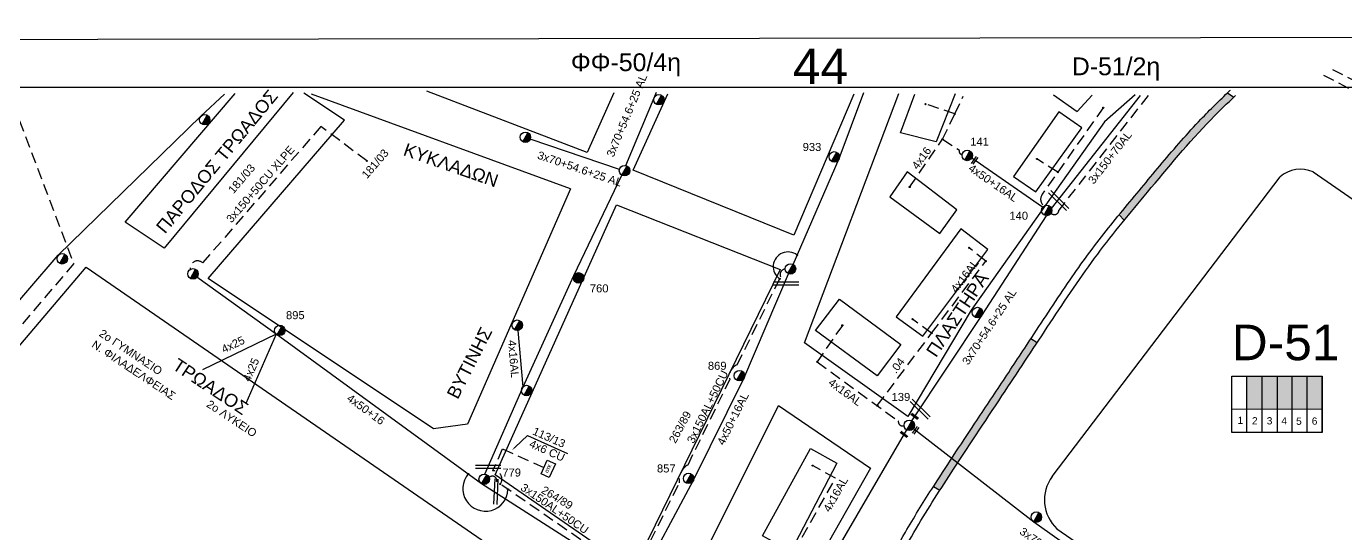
# Model space of a CAD drawing. Header units: millimetres. Extents: x 1091 to 3521, y 1177 to 2968.
# Drawn here: x 1620.9 to 1917.6, y 2854.4 to 2968.4 of the extents above; entities that cross this region are included whole.
import ezdxf
from ezdxf import colors
from ezdxf.entities.mleader import LeaderData, LeaderLine
from ezdxf.enums import TextEntityAlignment as Align
from ezdxf.math import Vec2, Vec3

# ---------------------------------------------------------------- set-up
doc = ezdxf.new("R2010")
doc.units = ezdxf.units.MM
doc.linetypes.add('DASHED', pattern=[19.05, 12.7, -6.35])
for name, color, linetype, lineweight in [('16x16AL', 7, 'Continuous', 30), ('4x50+16', 7, 'Continuous', 30), ('4x6', 7, 'SYN_LINE', 30), ('Άγνωστα', 7, 'Continuous', 30), ('Γυμνά εναέρια ΧΤ (3Φ)   4x16AL', 7, 'Continuous', 30), ('Γυμνά εναέρια ΧΤ και ΦΟΠ (3Φ)   4x50+16AL', 7, 'Continuous', 30), ('Εναέρια παροχή ΧΤ 4x25', 7, 'SYN_LINE', 30), ('Καλώδια ΧΤ   3x150+50CU', 7, 'DASHED', 30), ('Καλώδια ΧΤ   3x150+70AL', 7, 'DASHED', 30), ('Καλώδια ΧΤ   3x150AL+50CU', 7, 'DASHED', 30), ('Συνεστραμμένα ΧΤ   3x70+54.6+25 AL', 7, 'SYN_LINE', 30), ('Υπόγεια Καλώδια Δικτύου ΧΤ   .04', 7, 'DASHED', 30), ('Υπόγεια Καλώδια Δικτύου ΧΤ   .10', 7, 'DASHED', 30), ('Υπόγεια καλώδια Παροχών ΧΤ   4x16AL', 7, 'DASHED', 30)]:
    doc.layers.add(name, color=color, linetype=linetype, lineweight=lineweight)
for name, color, linetype in [('Pillar OTE', 7, 'Continuous'), ('TEXT ΚΑΛΩΔΙΩΝ', 7, 'Continuous'), ('ΑΓΝΩΣΤΟ ΕΝΑΕΡΙΟ ΚΑΛΩΔΙΟ', 7, 'Continuous'), ('ΑΓΝΩΣΤΟ ΥΠΟΓΕΙΟ ΚΑΛΩΔΙΟ', 7, 'DASHED'), ('Επιγραφές - Σχήματα', 7, 'Continuous'), ('Μηχανική τομή', 7, 'Continuous'), ('Στύλος Ξύλινος', 7, 'Continuous'), ('Στύλος Ξύλινος @ 1', 7, 'Continuous'), ('Στύλος ΦΜ', 7, 'Continuous'), ('Στύλος ΦΜ @ 1', 7, 'Continuous'), ('Συνδέσεις', 7, 'Continuous'), ('Τομή', 7, 'Continuous'), ('Υπόβαθρο ΔΕΗ', 7, 'Continuous')]:
    doc.layers.add(name, color=color, linetype=linetype)
doc.styles.add('arial', font='arial.ttf')
doc.styles.get("Standard").update_dxf_attribs({"font": 'arial.ttf', "height": 1.8})
doc.linetypes.add('SYN_LINE', pattern='A,0.5,-0.0001,["/\\/\\/\\/",Standard,S=0.1,R=0,X=0,Y=-0.05],-0.25', length=0.7501)

# ---------------------------------------------------------------- blocks, each defined once
blk = doc.blocks.new('ΥΠΑΡΧΩΝ ΤΣΙΜΕΝΤΕΝΙΟΣ ΣΤΥΛΟΣ')
at = {"layer": 'Στύλος ΦΜ'}
blk.add_hatch(color=7, dxfattribs=at).paths.add_polyline_path([(-1.29, -2.28, 0.574793), (2.62, 0, 0.268822), (1.3, 2.27)])
at = {"layer": 'Στύλος ΦΜ', "color": 7}
blk.add_line((-1.29, -2.28), (1.3, 2.27), dxfattribs=at)
blk.add_circle((0, 0), 2.62, dxfattribs=at)
at = {"layer": 'Στύλος ΦΜ', "flags": 4}
for tag, p in [('ΤΥΠΟΣ', (-4.91, 3.03)), ('ΑΡΙΘΜΟΣ', (-4.68, 8.05))]:
    blk.add_attdef(tag, p, '', height=4, dxfattribs=at)
blk = doc.blocks.new('ΥΠΑΡΧΩΝ ΞΥΛΙΝΟΣ ΣΤΥΛΟΣ')
at = {"layer": 'Στύλος Ξύλινος'}
h = blk.add_hatch(color=7, dxfattribs=at)
h.paths.add_polyline_path([(-2.62, 0, 0.270008), (-1.29, -2.28), (1.3, 2.27, 0.576266)])
h.paths.add_polyline_path([(-1.29, -2.28, 0.574793), (2.62, 0, 0.268822), (1.3, 2.27)])
at = {"layer": 'Στύλος Ξύλινος', "color": 7}
blk.add_line((-1.29, -2.28), (1.3, 2.27), dxfattribs=at)
blk.add_circle((0, 0), 2.62, dxfattribs=at)
at = {"layer": 'Στύλος Ξύλινος', "color": 1, "flags": 4}
for tag, p in [('ΑΡΙΘΜΟΣ', (-4.91, 8.6)), ('ΤΥΠΟΣ', (-4.85, 3.39))]:
    blk.add_attdef(tag, p, '', height=4, dxfattribs=at)
blk = doc.blocks.new('_ΣΥΝΔΕΣΗ')
at = {"layer": 'Συνδέσεις', "linetype": 'SYN_LINE', "ltscale": 40}
blk.add_hatch(color=256, dxfattribs=at).paths.add_polyline_path([(0.5, 0, 1), (-0.5, 0, 1)])
at = {"layer": 'Συνδέσεις'}
blk.add_circle((0, 0), 0.5, dxfattribs=at)
blk = doc.blocks.new('ΤΟΜΗ')
at = {"layer": 'Τομή', "ltscale": 40}
for p, q in [((11.3, -0.6), (-11.4, -0.6)), ((11.3, -3.4), (-11.4, -3.4))]:
    blk.add_line(p, q, dxfattribs=at)
blk = doc.blocks.new('ΜΗΧΑΝΙΚΗ ΤΟΜΗ')
at = {"layer": 'Μηχανική τομή', "ltscale": 40}
for p, q in [((-3.8, 1.2), (3.8, 1.2)), ((3.8, -0.3), (-3.8, -0.3))]:
    blk.add_line(p, q, dxfattribs=at)
blk = doc.blocks.new('PILLAR ΟΤΕ')
at = {"layer": 'Pillar OTE', "ltscale": 40}
blk.add_lwpolyline([(-3.31, 2.02), (3.39, 2.02), (3.39, -1.99), (-3.31, -1.99)], close=True, dxfattribs=at)
at = {"layer": 'Pillar OTE', "insert": (-1.81, 0.71), "char_height": 1.3575, "width": 109.961, "attachment_point": 1}
blk.add_mtext('{\\fArial|b1|i0|c161|p34;OTE}', dxfattribs=at)

msp = doc.modelspace()

# ---------------------------------------------------------------- hatches: boundary and pattern name
at = {"layer": 'Καλώδια ΧΤ   3x150AL+50CU', "linetype": 'DASHED', "lineweight": -3, "ltscale": 0.2}
h = msp.add_hatch(color=27, dxfattribs=at)
h.dxf.hatch_style = 1
h.paths.add_polyline_path([(1898.79, 2889.74), (1895.35, 2889.74), (1895.35, 2882.38), (1898.79, 2882.37)])
h = msp.add_hatch(color=2, dxfattribs=at)
h.dxf.hatch_style = 1
h.paths.add_polyline_path([(1898.79, 2882.37), (1902.23, 2882.37), (1902.23, 2889.74), (1898.79, 2889.74)])
h = msp.add_hatch(color=133, dxfattribs=at)
h.dxf.hatch_style = 1
h.paths.add_polyline_path([(1905.53, 2889.74), (1902.23, 2889.74), (1902.23, 2882.37), (1905.53, 2882.37)])
h = msp.add_hatch(color=1, dxfattribs=at)
h.dxf.hatch_style = 1
h.paths.add_polyline_path([(1905.53, 2882.37), (1908.91, 2882.36), (1908.91, 2889.74), (1905.53, 2889.74)])
h = msp.add_hatch(color=5, dxfattribs=at)
h.dxf.hatch_style = 1
h.paths.add_polyline_path([(1908.91, 2882.36), (1912.31, 2882.36), (1912.31, 2889.74), (1908.91, 2889.74)])
at = {"layer": 'Υπόβαθρο ΔΕΗ', "lineweight": -3, "ltscale": 0.1}
h = msp.add_hatch(color=256, dxfattribs=at)
h.dxf.hatch_style = 1
edge = h.paths.add_edge_path()
edge.add_spline(control_points=[(1494.74, 2496.99), (1496.54, 2498.94), (1502.67, 2505.79), (1509.55, 2514.72), (1515.04, 2521.37), (1516.37, 2522.96)], knot_values=[193.545175, 193.545175, 193.545175, 193.545175, 201.49175, 221.120582, 227.351459, 227.351459, 227.351459, 227.351459], degree=3, periodic=0)
edge.add_line((1516.37, 2522.96), (1515.14, 2524.08))
edge.add_spline(control_points=[(1515.14, 2524.08), (1514.47, 2523.28), (1513.8, 2522.48), (1511.83, 2520.09), (1510.54, 2518.5), (1507.52, 2514.75), (1505.81, 2512.59), (1502.68, 2508.7), (1501.26, 2506.97), (1498.38, 2503.55), (1496.91, 2501.86), (1494.8, 2499.52), (1494.17, 2498.84), (1493.55, 2498.16)], knot_values=[193.596867, 193.596867, 193.596867, 193.596867, 196.723039, 196.723039, 202.846267, 202.846267, 211.116509, 211.116509, 217.87779, 217.87779, 224.63907, 224.63907, 227.420649, 227.420649, 227.420649, 227.420649], degree=3, periodic=0)
edge.add_line((1493.55, 2498.16), (1494.74, 2496.99))
edge = h.paths.add_edge_path()
edge.add_spline(control_points=[(1878.5, 2937.68), (1881.35, 2941.04), (1885.83, 2946.13), (1890.71, 2950.86), (1892.42, 2952.51)], knot_values=[781.541245, 781.541245, 781.541245, 781.541245, 794.765079, 801.895585, 801.895585, 801.895585, 801.895585], degree=3, periodic=0)
edge.add_line((1892.42, 2952.51), (1891.03, 2953.49))
edge.add_spline(control_points=[(1891.03, 2953.49), (1890.08, 2952.57), (1889.13, 2951.65), (1887.12, 2949.67), (1886.07, 2948.6), (1882.33, 2944.67), (1879.75, 2941.73), (1877.23, 2938.76)], knot_values=[781.548573, 781.548573, 781.548573, 781.548573, 785.500198, 785.500198, 789.950643, 789.950643, 801.579133, 801.579133, 801.579133, 801.579133], degree=3, periodic=0)
edge.add_spline(control_points=[(1877.23, 2938.76), (1876.93, 2938.41), (1876.63, 2938.06), (1874.93, 2936.04), (1873.55, 2934.37), (1870.77, 2931.03), (1869.38, 2929.37), (1867.54, 2927.14), (1867.08, 2926.58), (1866.63, 2926.02)], knot_values=[765.019419, 765.019419, 765.019419, 765.019419, 766.394583, 766.394583, 772.89641, 772.89641, 779.398238, 779.398238, 781.548573, 781.548573, 781.548573, 781.548573], degree=3, periodic=0)
edge.add_line((1866.63, 2926.02), (1867.8, 2924.82))
edge.add_spline(control_points=[(1867.8, 2924.82), (1869.52, 2926.92), (1873.09, 2931.2), (1876.65, 2935.5), (1878.5, 2937.68)], knot_values=[764.831551, 764.831551, 764.831551, 764.831551, 772.965963, 781.541245, 781.541245, 781.541245, 781.541245], degree=3, periodic=0)
h = msp.add_hatch(color=256, dxfattribs=at)
h.dxf.hatch_style = 1
edge = h.paths.add_edge_path()
edge.add_spline(control_points=[(1826.3, 2864.09), (1827.32, 2865.69), (1832.18, 2873.15), (1839.55, 2884.17), (1845.81, 2893.66), (1848.21, 2897.3)], knot_values=[691.247879, 691.247879, 691.247879, 691.247879, 696.919463, 717.949535, 731.028546, 731.028546, 731.028546, 731.028546], degree=3, periodic=0)
edge.add_line((1848.21, 2897.3), (1846.81, 2898.2))
edge.add_spline(control_points=[(1846.81, 2898.2), (1844.74, 2895.07), (1842.68, 2891.93), (1838.47, 2885.59), (1836.34, 2882.38), (1832.57, 2876.71), (1830.94, 2874.25), (1827.82, 2869.51), (1826.34, 2867.24), (1824.87, 2864.95)], knot_values=[691.201811, 691.201811, 691.201811, 691.201811, 702.464547, 702.464547, 714.042412, 714.042412, 722.890988, 722.890988, 731.011801, 731.011801, 731.011801, 731.011801], degree=3, periodic=0)
edge.add_line((1824.87, 2864.95), (1826.3, 2864.09))

# ---------------------------------------------------------------- linework, layer by layer
at = {"layer": '16x16AL', "color": 7, "lineweight": -3, "ltscale": 0.1}
msp.add_lwpolyline([(1503.69, 2789.99), (1517.63, 2809.26), (1541.24, 2834.03), (1564.75, 2858.54), (1600.63, 2885.15), (1628.04, 2916.93), (1660.11, 2948.22), (1665.4, 2953.16)], dxfattribs=at)
at = {"layer": '4x50+16', "color": 30, "lineweight": -3, "ltscale": 0.1}
msp.add_lwpolyline([(1723.25, 2865.55), (1677.06, 2899.17), (1659.23, 2911.99)], dxfattribs=at)
at = {"layer": '4x50+16', "color": 2, "lineweight": -3, "ltscale": 0.1}
msp.add_lwpolyline([(1756.51, 2844.23), (1723.25, 2865.55)], dxfattribs=at)
at = {"layer": '4x6', "color": 30, "linetype": 'DASHED', "lineweight": -3, "ltscale": 0.2}
msp.add_lwpolyline([(1737.28, 2869.17), (1727.9, 2873.35), (1725.69, 2868.43, -0.669636), (1727.44, 2865.49, 1.477268)], format="xyb", dxfattribs=at)
at = {"layer": 'Pillar OTE', "lineweight": -3, "ltscale": 40}
for points in [[(1892.02, 2877.1), (1892.02, 2889.74), (1912.31, 2889.74), (1912.31, 2877.08), (1892.02, 2877.1)], [(1895.35, 2877.1), (1895.35, 2889.74)], [(1898.79, 2877.09), (1898.79, 2889.74)], [(1902.23, 2877.09), (1902.23, 2889.74)], [(1905.53, 2877.09), (1905.53, 2889.74)], [(1908.91, 2877.08), (1908.91, 2889.74)], [(1912.31, 2877.08), (1912.31, 2889.74)], [(1892.02, 2882.38), (1912.31, 2882.36)]]:
    msp.add_lwpolyline(points, dxfattribs=at)
at = {"layer": 'Άγνωστα', "lineweight": -3, "ltscale": 0.1}
for points in [[(3521.49, 1936.89), (1091.31, 1933.19), (1091.31, 2964.7), (3521.49, 2968.4)], [(3374.53, 1943.19), (1101.31, 1943.19), (1101.31, 2954.7), (3374.53, 2954.7)]]:
    msp.add_lwpolyline(points, close=True, dxfattribs=at)
at = {"layer": 'ΑΓΝΩΣΤΟ ΕΝΑΕΡΙΟ ΚΑΛΩΔΙΟ', "color": 151, "lineweight": -3, "ltscale": 0.1}
msp.add_lwpolyline([(1793.3, 2914.88), (1803.67, 2938.67), (1809.21, 2953.51)], dxfattribs=at)
at = {"layer": 'ΑΓΝΩΣΤΟ ΕΝΑΕΡΙΟ ΚΑΛΩΔΙΟ', "color": 27, "lineweight": -3, "ltscale": 0.1}
msp.add_lwpolyline([(1723.94, 2867.75), (1732.57, 2887.38), (1743.99, 2912.36), (1754.81, 2934.93)], dxfattribs=at)
at = {"layer": 'ΑΓΝΩΣΤΟ ΥΠΟΓΕΙΟ ΚΑΛΩΔΙΟ', "color": 1, "lineweight": -3, "ltscale": 0.2}
for points in [[(1829.68, 2948.74), (1823.08, 2950.92)], [(1852.83, 2935.61), (1848.15, 2938.6)]]:
    msp.add_lwpolyline(points, dxfattribs=at)
for points in [[(1863.07, 2950.12), (1849.34, 2930.67, 0.399428), (1849.73, 2928.01, 2.875332)], [(1826.92, 2943.02), (1830.72, 2940.58, 0.533986), (1831.33, 2939.61, 0.888301)]]:
    msp.add_lwpolyline(points, format="xyb", dxfattribs=at)
at = {"layer": 'Γυμνά εναέρια ΧΤ (3Φ)   4x16AL', "color": 27, "lineweight": -3, "ltscale": 0.1}
msp.add_lwpolyline([(1732.57, 2887.38), (1731.45, 2900.05)], dxfattribs=at)
at = {"layer": 'Γυμνά εναέρια ΧΤ και ΦΟΠ (3Φ)   4x50+16AL', "color": 1, "lineweight": -3, "ltscale": 0.1}
msp.add_lwpolyline([(1849.41, 2927.72), (1833.49, 2938.76)], dxfattribs=at)
at = {"layer": 'Γυμνά εναέρια ΧΤ και ΦΟΠ (3Φ)   4x50+16AL', "color": 2, "lineweight": -3, "ltscale": 0.1}
msp.add_lwpolyline([(1758.4, 2842.95), (1770.91, 2866.37), (1782.23, 2889.22), (1792.3, 2912.76)], dxfattribs=at)
at = {"layer": 'Εναέρια παροχή ΧΤ 4x25', "color": 30, "lineweight": -3, "ltscale": 15}
for points in [[(1677.06, 2899.17), (1660.46, 2891.2)], [(1677.06, 2899.17), (1670.21, 2883.62)]]:
    msp.add_lwpolyline(points, dxfattribs=at)
at = {"layer": 'Καλώδια ΧΤ   3x150+50CU', "color": 30, "lineweight": -3, "ltscale": 0.2}
msp.add_lwpolyline([(1697.42, 2938.15), (1687.1, 2945.9), (1660.49, 2915.21, 0.723432), (1657.7, 2913.75, -0.772171)], format="xyb", dxfattribs=at)
at = {"layer": 'Καλώδια ΧΤ   3x150+70AL', "color": 1, "lineweight": -3, "ltscale": 0.2}
msp.add_lwpolyline([(1873.13, 2952.88), (1853.08, 2927.08, -0.674008), (1851.35, 2926.39, -13.399975)], format="xyb", dxfattribs=at)
at = {"layer": 'Καλώδια ΧΤ   3x150AL+50CU', "color": 151, "lineweight": -3, "ltscale": 0.2}
msp.add_lwpolyline([(1741.89, 2818.41), (1755.55, 2845.4, -0.493597), (1757.87, 2845.86), (1767.69, 2865.74, -0.30253), (1769.67, 2869.83), (1779.04, 2888.94, -0.386879), (1780.75, 2892.32), (1790.51, 2912.11, -0.540867), (1791.54, 2913.82)], format="xyb", dxfattribs=at)
at = {"layer": 'Καλώδια ΧΤ   3x150AL+50CU', "color": 30, "lineweight": -3, "ltscale": 0.2}
msp.add_lwpolyline([(1754.98, 2846.49), (1726.66, 2866.03)], dxfattribs=at)
msp.add_arc((1725.65, 2866.24), 1.03, 348.5587, 133.7201, dxfattribs=at)
at = {"layer": 'Συνεστραμμένα ΧΤ   3x70+54.6+25 AL', "color": 27, "lineweight": -3, "ltscale": 15}
for points in [[(1755.7, 2937.09), (1762.05, 2952.37), (1762.56, 2953.64)], [(1851.44, 2927.45), (1871.48, 2952.88)], [(1754.24, 2936.22), (1734.18, 2943.02)]]:
    msp.add_lwpolyline(points, dxfattribs=at)
at = {"layer": 'Συνεστραμμένα ΧΤ   3x70+54.6+25 AL', "color": 1, "lineweight": -3, "ltscale": 15}
msp.add_lwpolyline([(1820.02, 2879.72), (1835.73, 2903.39), (1850.29, 2925.83)], dxfattribs=at)
at = {"layer": 'Συνεστραμμένα ΧΤ   3x70+54.6+25 AL', "color": 85, "lineweight": -3, "ltscale": 15}
for points in [[(1786.81, 2825.24), (1802.38, 2849.35), (1818.86, 2877.68)], [(1820.36, 2877.97), (1847.43, 2857.02), (1874.72, 2837.67), (1899.73, 2820.16), (1927.98, 2805.41)]]:
    msp.add_lwpolyline(points, dxfattribs=at)
at = {"layer": 'Υπόβαθρο ΔΕΗ', "lineweight": -3, "ltscale": 0.1}
for points in [[(1680.83, 2953.53), (1651.85, 2918.51), (1643.05, 2924.35), (1667.8, 2953.31)], [(1743.24, 2931.85), (1720.09, 2878.94), (1712.44, 2877.88), (1661.74, 2911.73), (1692.4, 2947.28), (1683.27, 2953.38)], [(1743.24, 2931.85), (1684.98, 2953.18)], [(1752.96, 2953.43), (1746.96, 2940.02), (1710.93, 2953.81)], [(1807, 2953.13), (1793.5, 2921.49), (1757.37, 2936.09), (1765.11, 2953.22)], [(1819.09, 2880.67), (1795.85, 2897.28), (1817.12, 2953.35)], [(1829.77, 2953.24), (1825.48, 2942.46), (1817.47, 2944.44), (1820.71, 2953.14)], [(1870.26, 2953.05), (1863.31, 2946.96), (1833.39, 2904.62), (1819.09, 2880.67)], [(1851.88, 2952.98), (1857.22, 2949.28), (1860.57, 2952.93)], [(1891.03, 2953.49), (1892.42, 2952.51)], [(1910.28, 2935.67), (1966.15, 2897.08)], [(1851.58, 2867.2), (1902.84, 2934.56)], [(1726.26, 2867.57), (1753.56, 2928.25), (1790.36, 2913.71), (1757.33, 2846.12), (1726.26, 2867.57)], [(1866.63, 2926.02), (1867.8, 2924.82)], [(1846.81, 2898.2), (1848.21, 2897.3)], [(1824.87, 2864.95), (1826.3, 2864.09)], [(1852.65, 2855.41), (1908.52, 2816.81)]]:
    msp.add_lwpolyline(points, dxfattribs=at)
for points in [[(1847.92, 2931.18), (1858.24, 2945.61), (1853.07, 2949.21), (1842.91, 2934.68)], [(1826.32, 2921.8), (1830.11, 2927.13), (1818.97, 2935.68), (1815.1, 2930.07)], [(1816.51, 2903.11), (1822.48, 2898.72), (1837.11, 2918.24), (1831.01, 2922.91)], [(1594.73, 2809.66), (1598.51, 2872.21), (1634.27, 2914.27), (1748.5, 2835.58), (1707.42, 2754.48)], [(1803.72, 2907.04), (1817.55, 2896.9), (1812.2, 2889.8), (1798.37, 2900.04)], [(1767.86, 2838.71), (1790.02, 2883.16), (1810.68, 2869.03), (1786.29, 2825.99)], [(1792.8, 2850.3), (1786.4, 2853.83), (1797.22, 2873.51), (1803.15, 2870.18)]]:
    msp.add_lwpolyline(points, close=True, dxfattribs=at)
for centre, radius, start, end in [((1907.43, 2929.25), 7.03, 66.1194, 130.8564), ((1858.77, 2861.91), 8.93, 143.6405, 226.6967)]:
    msp.add_arc(centre, radius, start, end, dxfattribs=at)
at = {"layer": 'Υπόβαθρο ΔΕΗ', "lineweight": -3}
for centre, radius, start, end in [((1792.15, 2914.37), 3.32, 51.5271, 235.6479), ((1724.1, 2864.48), 5.08, 139.8314, 357.8974)]:
    msp.add_arc(centre, radius, start, end, dxfattribs=at)
at = {"layer": 'Υπόβαθρο ΔΕΗ', "lineweight": -3, "ltscale": 0.1}
msp.add_open_spline([(1335.62, 2395.81), (1336.34, 2395.82), (1337.06, 2395.82), (1339.21, 2395.84), (1340.64, 2395.87), (1343.27, 2395.99), (1344.48, 2396.09), (1346.9, 2396.36), (1348.11, 2396.54), (1351.72, 2397.19), (1354.12, 2397.77), (1358.13, 2398.94), (1359.76, 2399.47), (1362.99, 2400.61), (1364.6, 2401.22), (1367.63, 2402.41), (1369.06, 2402.97), (1371.9, 2404.12), (1373.31, 2404.7), (1376.69, 2406.13), (1378.64, 2407), (1382.85, 2408.99), (1385.09, 2410.14), (1389.15, 2412.33), (1390.97, 2413.35), (1394.59, 2415.42), (1396.39, 2416.48), (1400.22, 2418.81), (1402.25, 2420.1), (1406.26, 2422.75), (1408.24, 2424.12), (1413.14, 2427.59), (1416.05, 2429.72), (1420.99, 2433.36), (1423.02, 2434.88), (1427.09, 2437.9), (1429.12, 2439.41), (1434.15, 2443.21), (1437.14, 2445.51), (1444.06, 2451.04), (1447.96, 2454.32), (1453.69, 2459.41), (1455.6, 2461.15), (1459.36, 2464.68), (1461.23, 2466.47), (1464.92, 2470.03), (1466.74, 2471.79), (1470.4, 2475.3), (1472.23, 2477.04), (1477.73, 2482.27), (1481.39, 2485.75), (1488.55, 2492.85), (1492.05, 2496.47), (1496.91, 2501.86), (1498.38, 2503.55), (1501.26, 2506.97), (1502.68, 2508.7), (1505.81, 2512.59), (1507.52, 2514.75), (1510.54, 2518.5), (1511.83, 2520.09), (1514.44, 2523.25), (1515.75, 2524.82), (1519.68, 2529.52), (1522.3, 2532.64), (1527.41, 2538.95), (1529.93, 2542.15), (1534.8, 2548.51), (1537.17, 2551.66), (1541.05, 2556.89), (1542.57, 2558.96), (1545.96, 2563.67), (1547.84, 2566.31), (1550.94, 2570.6), (1552.15, 2572.26), (1554.6, 2575.54), (1555.84, 2577.18), (1558.42, 2580.57), (1559.76, 2582.33), (1562.59, 2586.05), (1564.07, 2588.03), (1567.05, 2591.99), (1568.55, 2593.97), (1571.26, 2597.43), (1572.46, 2598.92), (1574.88, 2601.87), (1576.1, 2603.33), (1578.56, 2606.27), (1579.8, 2607.75), (1582.54, 2611.04), (1584.05, 2612.87), (1586.68, 2616.03), (1587.8, 2617.36), (1590.07, 2619.99), (1591.22, 2621.29), (1593.81, 2624.22), (1595.26, 2625.84), (1598.15, 2629.09), (1599.6, 2630.72), (1603.17, 2634.7), (1605.3, 2637.05), (1609.65, 2641.68), (1611.86, 2643.97), (1616.26, 2648.34), (1618.44, 2650.44), (1622.85, 2654.49), (1625.07, 2656.45), (1629.56, 2660.29), (1631.83, 2662.18), (1635.63, 2665.38), (1637.18, 2666.68), (1641.77, 2670.66), (1644.77, 2673.39), (1649.56, 2677.8), (1651.36, 2679.46), (1654.94, 2682.79), (1656.73, 2684.46), (1660.28, 2687.82), (1662.05, 2689.52), (1665.18, 2692.45), (1666.52, 2693.69), (1669.26, 2696.12), (1670.64, 2697.32), (1674.84, 2700.86), (1677.68, 2703.15), (1683.03, 2707.36), (1685.53, 2709.3), (1693, 2715.11), (1697.95, 2719.01), (1705.34, 2724.87), (1707.79, 2726.82), (1712.69, 2730.71), (1715.12, 2732.67), (1719.85, 2736.52), (1722.14, 2738.41), (1728.94, 2744.18), (1733.37, 2748.16), (1740.52, 2754.58), (1743.24, 2757.01), (1748.6, 2761.91), (1751.25, 2764.38), (1755.91, 2768.92), (1757.94, 2770.97), (1761.94, 2775.16), (1763.91, 2777.29), (1769.01, 2782.94), (1772.1, 2786.49), (1778.15, 2793.7), (1781.11, 2797.36), (1789.42, 2808.02), (1794.6, 2815.15), (1801.5, 2825.53), (1803.47, 2828.61), (1806.9, 2834.17), (1808.38, 2836.64), (1811.3, 2841.69), (1812.73, 2844.27), (1815.62, 2849.45), (1817.06, 2852.05), (1819.5, 2856.28), (1820.48, 2857.91), (1822.45, 2861.14), (1823.46, 2862.74), (1826.07, 2866.84), (1827.69, 2869.31), (1830.94, 2874.25), (1832.57, 2876.71), (1836.34, 2882.38), (1838.47, 2885.59), (1842.73, 2892.02), (1844.86, 2895.24), (1848.41, 2900.62), (1849.83, 2902.78), (1852.69, 2907.1), (1854.13, 2909.26), (1856.89, 2913.28), (1858.2, 2915.14), (1860.9, 2918.81), (1862.29, 2920.62), (1865.12, 2924.19), (1866.55, 2925.94), (1869.38, 2929.37), (1870.77, 2931.03), (1873.55, 2934.37), (1874.93, 2936.04), (1879.14, 2941.04), (1882.01, 2944.34), (1886.07, 2948.6), (1887.12, 2949.67), (1889.25, 2951.77), (1890.32, 2952.8), (1891.48, 2953.92), (1891.56, 2954), (1891.65, 2954.08)], degree=3, knots=[0, 0, 0, 0, 2.166148, 2.166148, 6.498445, 6.498445, 10.265763, 10.265763, 14.03308, 14.03308, 21.567715, 21.567715, 26.783111, 26.783111, 31.998507, 31.998507, 36.609107, 36.609107, 41.219706, 41.219706, 47.702734, 47.702734, 55.361699, 55.361699, 61.656862, 61.656862, 67.952024, 67.952024, 75.225312, 75.225312, 82.498599, 82.498599, 93.336109, 93.336109, 100.938237, 100.938237, 108.540365, 108.540365, 119.906013, 119.906013, 135.262764, 135.262764, 143.046265, 143.046265, 150.829766, 150.829766, 158.421213, 158.421213, 166.01266, 166.01266, 181.195553, 181.195553, 196.378447, 196.378447, 203.139727, 203.139727, 209.901007, 209.901007, 218.17125, 218.17125, 224.294478, 224.294478, 230.417706, 230.417706, 242.664163, 242.664163, 254.910619, 254.910619, 266.752825, 266.752825, 274.488922, 274.488922, 284.205481, 284.205481, 290.332499, 290.332499, 296.459518, 296.459518, 303.102773, 303.102773, 310.521928, 310.521928, 317.941082, 317.941082, 323.632036, 323.632036, 329.322989, 329.322989, 335.111928, 335.111928, 342.21937, 342.21937, 347.401444, 347.401444, 352.583519, 352.583519, 359.110119, 359.110119, 365.636719, 365.636719, 375.115877, 375.115877, 384.595036, 384.595036, 393.595586, 393.595586, 402.417975, 402.417975, 411.240365, 411.240365, 417.351182, 417.351182, 429.572817, 429.572817, 436.920313, 436.920313, 444.267808, 444.267808, 451.615303, 451.615303, 457.062825, 457.062825, 462.510346, 462.510346, 473.405389, 473.405389, 482.870876, 482.870876, 501.801851, 501.801851, 511.190138, 511.190138, 520.578425, 520.578425, 529.535879, 529.535879, 547.450786, 547.450786, 558.371689, 558.371689, 569.292592, 569.292592, 578.03359, 578.03359, 586.774588, 586.774588, 600.952588, 600.952588, 615.130587, 615.130587, 641.674, 641.674, 652.706754, 652.706754, 661.38308, 661.38308, 670.280364, 670.280364, 679.177647, 679.177647, 684.825847, 684.825847, 690.474048, 690.474048, 699.322624, 699.322624, 708.1712, 708.1712, 719.749064, 719.749064, 731.326928, 731.326928, 739.082483, 739.082483, 746.838037, 746.838037, 753.616582, 753.616582, 760.393168, 760.393168, 767.169755, 767.169755, 773.671582, 773.671582, 780.173409, 780.173409, 793.177063, 793.177063, 797.627508, 797.627508, 802.077954, 802.077954, 802.435638, 802.435638, 802.435638, 802.435638], dxfattribs=at)
msp.add_spline([(1335.62, 2394.14), (1344.53, 2394.43), (1360.48, 2397.96), (1368.34, 2400.9), (1382.02, 2406.76), (1392.47, 2412.29), (1404.4, 2419.53), (1414.47, 2426.51), (1424.18, 2433.66), (1440.74, 2446.25), (1456.58, 2459.8), (1469.4, 2472.03), (1484.71, 2486.71), (1500.03, 2502.92), (1512.41, 2518.15), (1525.7, 2534.19), (1538.08, 2550.11), (1545.44, 2560.09), (1553.43, 2571.17), (1563.13, 2584.01), (1572.27, 2596), (1582.59, 2608.49), (1588.81, 2615.95), (1597.54, 2625.89), (1607.98, 2637.46), (1622.14, 2651.57), (1629.32, 2657.89), (1640, 2666.91), (1650.61, 2676.5), (1659.43, 2684.72), (1668.7, 2693.39), (1689.74, 2710.46), (1708.26, 2725.06), (1725.86, 2739.38), (1739.9, 2751.78), (1756.42, 2767.09), (1769.1, 2780.57), (1783, 2797.11), (1792.76, 2809.93), (1802.17, 2823.54), (1812.07, 2839.71), (1821.05, 2855.6), (1829.39, 2868.85), (1841, 2886.39), (1851.12, 2901.71), (1861.81, 2917.22), (1872.99, 2931.09), (1887.34, 2947.5), (1892.81, 2952.88)], degree=3, dxfattribs=at)
at = {"layer": 'Υπόγεια Καλώδια Δικτύου ΧΤ   .04', "color": 85, "lineweight": -3, "ltscale": 0.2}
msp.add_lwpolyline([(1812.24, 2883.12), (1824.47, 2899.44)], dxfattribs=at)
at = {"layer": 'Υπόγεια Καλώδια Δικτύου ΧΤ   .10', "color": 27, "lineweight": -3, "ltscale": 0.2}
msp.add_lwpolyline([(1930.51, 2950.58), (1914.7, 2958.66)], dxfattribs=at)
at = {"layer": 'Υπόγεια Καλώδια Δικτύου ΧΤ   .10', "color": 1, "lineweight": -3, "ltscale": 0.2}
msp.add_lwpolyline([(1929.96, 2949.65), (1928.44, 2949.18), (1911.65, 2957.92)], dxfattribs=at)
at = {"layer": 'Υπόγεια Καλώδια Δικτύου ΧΤ   .10', "color": 173, "linetype": 'DASHED', "lineweight": -3, "ltscale": 0.2}
msp.add_lwpolyline([(1616.64, 2954.32), (1631.5, 2915.09), (1595.26, 2872.41), (1592.06, 2812.79)], dxfattribs=at)
at = {"layer": 'Υπόγεια καλώδια Παροχών ΧΤ   4x16AL', "color": 1, "lineweight": -3, "ltscale": 0.2}
msp.add_lwpolyline([(1819.52, 2932.27), (1826.92, 2943.02), (1829.68, 2948.74), (1831.57, 2952.7)], dxfattribs=at)
at = {"layer": 'Υπόγεια καλώδια Παροχών ΧΤ   4x16AL', "color": 85, "lineweight": -3, "ltscale": 0.2}
for points in [[(1824.47, 2899.44), (1836.64, 2915.62), (1832.92, 2918.61)], [(1824.47, 2899.44), (1820.14, 2902.56)], [(1777.01, 2848.42), (1774.47, 2843.81), (1785.96, 2836.97), (1802.84, 2866.82), (1797.69, 2869.65)]]:
    msp.add_lwpolyline(points, dxfattribs=at)
msp.add_lwpolyline([(1804.39, 2901.18), (1798.71, 2892.98), (1816.98, 2879.66, 0.571858), (1818.26, 2878.62, -41.900964)], format="xyb", dxfattribs=at)

# ---------------------------------------------------------------- block references
at = {"layer": 'Pillar OTE', "xscale": 0.4999999999999999, "yscale": 0.4999999999999999, "zscale": 0.4999999999999999, "rotation": 65.96902993572918}
msp.add_blockref('PILLAR ΟΤΕ', (1738.23, 2868.87), dxfattribs=at)
at = {"layer": 'Μηχανική τομή', "lineweight": -3, "xscale": 0.2499999999999672, "yscale": 0.2499999999999672, "zscale": 0.2499999999999672}
for p, rotation in [((1834.04, 2938.34), 234.9726580445152), ((1820.58, 2880.64), 321.8717020303351), ((1820.97, 2877.49), 53.21522048561384), ((1818.21, 2876.57), 321.8717020303351)]:
    msp.add_blockref('ΜΗΧΑΝΙΚΗ ΤΟΜΗ', p, dxfattribs=dict(at, rotation=rotation))
at = {"layer": 'Στύλος Ξύλινος @ 1', "lineweight": -3, "ltscale": 40}
ref = msp.add_blockref('ΥΠΑΡΧΩΝ ΞΥΛΙΝΟΣ ΣΤΥΛΟΣ', (1745.06, 2911.86), dxfattribs=dict(at, xscale=0.4499999999998181, yscale=0.4499999999998181, zscale=0.4499999999998181))
ref.add_attrib('ΤΥΠΟΣ', '760', (1747.59, 2908.59), dxfattribs={"layer": 'Στύλος Ξύλινος', "height": 1.8, "flags": 4})
at = {"layer": 'Στύλος ΦΜ @ 1', "lineweight": -3, "ltscale": 40, "xscale": 0.4499999999998181, "yscale": 0.4499999999998181, "zscale": 0.4499999999998181}
for p in [(1763.13, 2951.91), (1660.97, 2947.41), (1733.09, 2943.47), (1755.39, 2935.96), (1628.93, 2916.15), (1658.34, 2912.76), (1792.72, 2913.86), (1834.76, 2904.06), (1731.25, 2901.21), (1733.37, 2886.52), (1848.01, 2858.05)]:
    msp.add_blockref('ΥΠΑΡΧΩΝ ΤΣΙΜΕΝΤΕΝΙΟΣ ΣΤΥΛΟΣ', p, dxfattribs=at)
at = {"layer": 'Στύλος ΦΜ @ 1', "lineweight": -3, "ltscale": 40}
ref = msp.add_blockref('ΥΠΑΡΧΩΝ ΤΣΙΜΕΝΤΕΝΙΟΣ ΣΤΥΛΟΣ', (1802.56, 2939.06), dxfattribs=dict(at, xscale=0.4499999999998181, yscale=0.4499999999998181, zscale=0.4499999999998181))
ref.add_attrib('ΤΥΠΟΣ', '933', (1795.46, 2940.39), dxfattribs={"layer": 'Στύλος ΦΜ', "height": 1.8, "flags": 4})
ref = msp.add_blockref('ΥΠΑΡΧΩΝ ΤΣΙΜΕΝΤΕΝΙΟΣ ΣΤΥΛΟΣ', (1832.48, 2939.38), dxfattribs=dict(at, xscale=0.4499999999998181, yscale=0.4499999999998181, zscale=0.4499999999998181))
ref.add_attrib('ΤΥΠΟΣ', '141', (1833.15, 2941.58), dxfattribs={"layer": 'Στύλος ΦΜ', "height": 1.8, "flags": 4})
ref = msp.add_blockref('ΥΠΑΡΧΩΝ ΤΣΙΜΕΝΤΕΝΙΟΣ ΣΤΥΛΟΣ', (1850.35, 2927.01), dxfattribs=dict(at, xscale=0.4499999999998181, yscale=0.4499999999998181, zscale=0.4499999999998181))
ref.add_attrib('ΤΥΠΟΣ', '140', (1841.95, 2924.93), dxfattribs={"layer": 'Στύλος ΦΜ', "height": 1.8, "flags": 4})
ref = msp.add_blockref('ΥΠΑΡΧΩΝ ΤΣΙΜΕΝΤΕΝΙΟΣ ΣΤΥΛΟΣ', (1677.85, 2900.04), dxfattribs=dict(at, xscale=0.4499999999998181, yscale=0.4499999999998181, zscale=0.4499999999998181))
ref.add_attrib('ΤΥΠΟΣ', '895', (1679.25, 2902.57), dxfattribs={"layer": 'Στύλος ΦΜ', "height": 1.8, "flags": 4})
ref = msp.add_blockref('ΥΠΑΡΧΩΝ ΤΣΙΜΕΝΤΕΝΙΟΣ ΣΤΥΛΟΣ', (1781.24, 2889.86), dxfattribs=dict(at, xscale=0.4499999999998181, yscale=0.4499999999998181, zscale=0.4499999999998181))
ref.add_attrib('ΤΥΠΟΣ', '869', (1774.14, 2891.19), dxfattribs={"layer": 'Στύλος ΦΜ', "height": 1.8, "flags": 4})
ref = msp.add_blockref('ΥΠΑΡΧΩΝ ΤΣΙΜΕΝΤΕΝΙΟΣ ΣΤΥΛΟΣ', (1819.44, 2878.7), dxfattribs=dict(at, xscale=0.4499999999998181, yscale=0.4499999999998181, zscale=0.4499999999998181))
ref.add_attrib('ΤΥΠΟΣ', '139', (1815.46, 2884.18), dxfattribs={"layer": 'Στύλος ΦΜ', "height": 1.8, "flags": 4})
ref = msp.add_blockref('ΥΠΑΡΧΩΝ ΤΣΙΜΕΝΤΕΝΙΟΣ ΣΤΥΛΟΣ', (1769.8, 2866.77), dxfattribs=dict(at, xscale=0.4499999999998181, yscale=0.4499999999998181, zscale=0.4499999999998181))
ref.add_attrib('ΤΥΠΟΣ', '857', (1762.69, 2868.1), dxfattribs={"layer": 'Στύλος ΦΜ', "height": 1.8, "flags": 4})
ref = msp.add_blockref('ΥΠΑΡΧΩΝ ΤΣΙΜΕΝΤΕΝΙΟΣ ΣΤΥΛΟΣ', (1723.83, 2866.57), dxfattribs=dict(at, xscale=0.4499999999998181, yscale=0.4499999999998181, zscale=0.4499999999998181))
ref.add_attrib('ΤΥΠΟΣ', '779', (1727.9, 2867.19), dxfattribs={"layer": 'Στύλος ΦΜ', "height": 1.8, "flags": 4})
at = {"layer": 'Συνδέσεις', "lineweight": -3, "xscale": 0.25, "yscale": 0.25, "zscale": 0.25}
for p in [(1823.08, 2950.92), (1863.07, 2950.12), (1829.68, 2948.75), (1826.92, 2943.02), (1697.42, 2938.15), (1848.15, 2938.6), (1852.83, 2935.61), (1819.52, 2932.28), (1794.21, 2916.96), (1832.92, 2918.62), (1836.64, 2915.62), (1790.28, 2911.63), (1820.14, 2902.56), (1804.39, 2901.18), (1824.48, 2899.44), (1798.71, 2892.99), (1812.24, 2883.12), (1797.69, 2869.65), (1720.22, 2867.76), (1727.44, 2865.49), (1729.18, 2864.3)]:
    msp.add_blockref('_ΣΥΝΔΕΣΗ', p, dxfattribs=at)
at = {"layer": 'Τομή', "lineweight": -3}
for p, xscale, yscale, zscale, rotation in [((1852.68, 2928.88), 0.2499999999999998, 0.2499999999999998, 0.2499999999999998, 135.4681226512424), ((1821.53, 2881.98), 0.2499999999999998, 0.2499999999999998, 0.2499999999999998, 135.4681226512424), ((1725.94, 2863.82), 0.25, 0.25, 0.25, 87.24352143876486)]:
    msp.add_blockref('ΤΟΜΗ', p, dxfattribs=dict(at, xscale=xscale, yscale=yscale, zscale=zscale, rotation=rotation))
at = {"layer": 'Τομή', "lineweight": -3, "xscale": 0.25, "yscale": 0.25, "zscale": 0.25}
for p in [(1791.74, 2911.05), (1724.71, 2869.83)]:
    msp.add_blockref('ΤΟΜΗ', p, dxfattribs=at)

# ---------------------------------------------------------------- texts
at = {"lineweight": -3, "ltscale": 40, "width": 64.8866, "attachment_point": 1, "style": 'arial'}
for s, insert, char_height, rotation in [('ΠΑΡΟΔΟΣ ΤΡΩΑΔΟΣ', (1649.79, 2923.44), 2.9, 50.4966), ('ΚΥΚΛΑΔΩΝ', (1706.37, 2942.23), 2.9, 340.7345), ('ΠΛΑΣΤΗΡΑ', (1823.05, 2895.38), 2.9, 56.3813), ('2o ΓΥΜΝΑΣΙΟ\\PΝ. ΦΙΛΑΔΕΛΦΕΙΑΣ', (1638.02, 2900.42), 1.8, 326.4649), ('ΒΥΤΙΝΗΣ', (1715.29, 2885.68), 2.9, 63.0922), ('ΤΡΩΑΔΟΣ', (1655.04, 2893.93), 2.9, 326.4649), ('2o ΛΥΚΕΙΟ', (1662.19, 2884.52), 1.8, 326.4649)]:
    msp.add_mtext(s, dxfattribs=dict(at, insert=insert, char_height=char_height, rotation=rotation))
at = {"lineweight": -3, "ltscale": 30, "char_height": 1.63, "width": 11.2573, "attachment_point": 1}
for s, insert in [('1', (1893.27, 2880.66)), ('2', (1896.51, 2880.53)), ('3', (1899.84, 2880.53)), ('4', (1903.14, 2880.53)), ('5', (1906.44, 2880.44)), ('6', (1909.96, 2880.47))]:
    msp.add_mtext(s, dxfattribs=dict(at, insert=insert))
at = {"layer": 'TEXT ΚΑΛΩΔΙΩΝ', "lineweight": -3, "ltscale": 0.1, "style": 'arial'}
for s, rotation, p in [(' 3x70+54.6+25 AL', 67.4289, (1755.77, 2948.06)), ('3x150+70AL', 52.1433, (1864.57, 2938.93)), (' 3x150+50CU XLPE', 49.0773, (1673.26, 2932.68)), (' 4x16', 53.7491, (1821.97, 2938.52)), (' 3x70+54.6+25 AL', 341.2796, (1745, 2936.49)), ('4x50+16AL', 325.2658, (1838.34, 2933.2)), (' 4x16AL', 53.0748, (1831.68, 2912.02)), (' 3x70+54.6+25 AL', 56.4296, (1837.23, 2900.58)), (' 4x25', 25.6503, (1667.02, 2896.71)), ('4x16AL', 275.0322, (1730.43, 2893.63)), (' 4x25', 66.2299, (1671.24, 2890.88)), ('  .04', 53.1454, (1816.35, 2891.6)), (' 3x150AL+50CU', 63.8865, (1773.91, 2882.56)), (' 4x16AL', 323.8964, (1804.75, 2886.36)), ('4x50+16', 323.9524, (1697.21, 2882.27)), ('4x50+16AL', 63.65, (1779.76, 2880.18)), ('4x6 CU', 336, (1737.99, 2873.03)), (' 4x16AL', 60.5055, (1802.68, 2862.87)), (' 3x150AL+50CU', 325.3934, (1739.39, 2860.17)), (' 3x70+54.6+25 AL', 324.6593, (1852.4, 2849.62))]:
    msp.add_text(s, height=1.8, rotation=rotation, dxfattribs=at).set_placement(p, align=Align.MIDDLE_CENTER)
at = {"layer": 'Άγνωστα', "color": 7, "lineweight": -3, "char_height": 1.8, "attachment_point": 1}
for s, insert, rotation in [('181/03', (1696.11, 2935.2), 49.2235), ('181/03', (1666.07, 2931.83), 49.2235), ('263/89', (1765.27, 2875.35), 61.8631), ('113/13', (1735.27, 2878.37), 336), ('264/89', (1737.41, 2865.18), 328.9247)]:
    msp.add_mtext_dynamic_manual_height_columns(s, width=1.8, gutter_width=2.31, heights=[0.0453], dxfattribs=dict(at, insert=insert, rotation=rotation))
at = {"layer": 'Επιγραφές - Σχήματα', "lineweight": -3, "ltscale": 0.2, "width": 19.6719, "attachment_point": 1}
for s, insert, char_height in [('ΦΦ-50/4η', (1743.33, 2962.34), 4), ('44', (1793.24, 2963.42), 8), ('D-51/2η', (1856, 2961.42), 4)]:
    msp.add_mtext(s, dxfattribs=dict(at, insert=insert, char_height=char_height))
at = {"layer": 'Υπόβαθρο ΔΕΗ', "lineweight": -3, "insert": (1891.97, 2901.34), "char_height": 8, "width": 84.6573, "attachment_point": 1}
msp.add_mtext('D-51', dxfattribs=at)

# ---------------------------------------------------------------- leaders
at = {"layer": 'Υπόβαθρο ΔΕΗ', "lineweight": -3, "ltscale": 0.1}
ml = msp.add_multileader_mtext('Standard', dxfattribs=at)
ml.set_content('', color=256)
ml.set_leader_properties()
ml.build(insert=Vec2(0, 0))
ml.multileader.update_dxf_attribs({"text_right_attachment_type": 6, "dogleg_length": 0.36, "arrow_head_size": 1})
ctx = ml.context
ctx.base_point, ctx.arrow_head_size, ctx.plane_origin, ctx.plane_x_axis, ctx.plane_y_axis = Vec3(1742.57, 2872.36), 1, Vec3(1730.07, 2873.1), Vec3(0.913545, -0.406737), Vec3(0.406737, 0.913545)
ctx.right_attachment = 6
notes = []
notes.append((ctx, [(0, (1, 1, 0), (1733.53, 2876.38), (0.913545, -0.406737), 9.9, [(0, [(1730.07, 2873.1)], 0, [])])]))
ctx.mtext.insert, ctx.mtext.text_direction, ctx.mtext.rotation, ctx.mtext.flow_direction = Vec3(1745.22, 2873.37), Vec3(0.913545, -0.406737), 5.864306, 5
for ctx, leaders in notes:
    for number, flags, end, landing, length, lines in leaders:
        leader = LeaderData()
        leader.index, (leader.has_last_leader_line, leader.has_dogleg_vector, leader.attachment_direction) = number, flags
        leader.last_leader_point, leader.dogleg_vector, leader.dogleg_length = Vec3(end), Vec3(landing), length
        for number, points, colour, breaks in lines:
            line = LeaderLine()
            line.index, line.vertices, line.color, line.breaks = number, Vec3.list(points), colors.encode_raw_color(colour), breaks
            leader.lines.append(line)
        ctx.leaders.append(leader)

doc.saveas('drawing.dxf')
